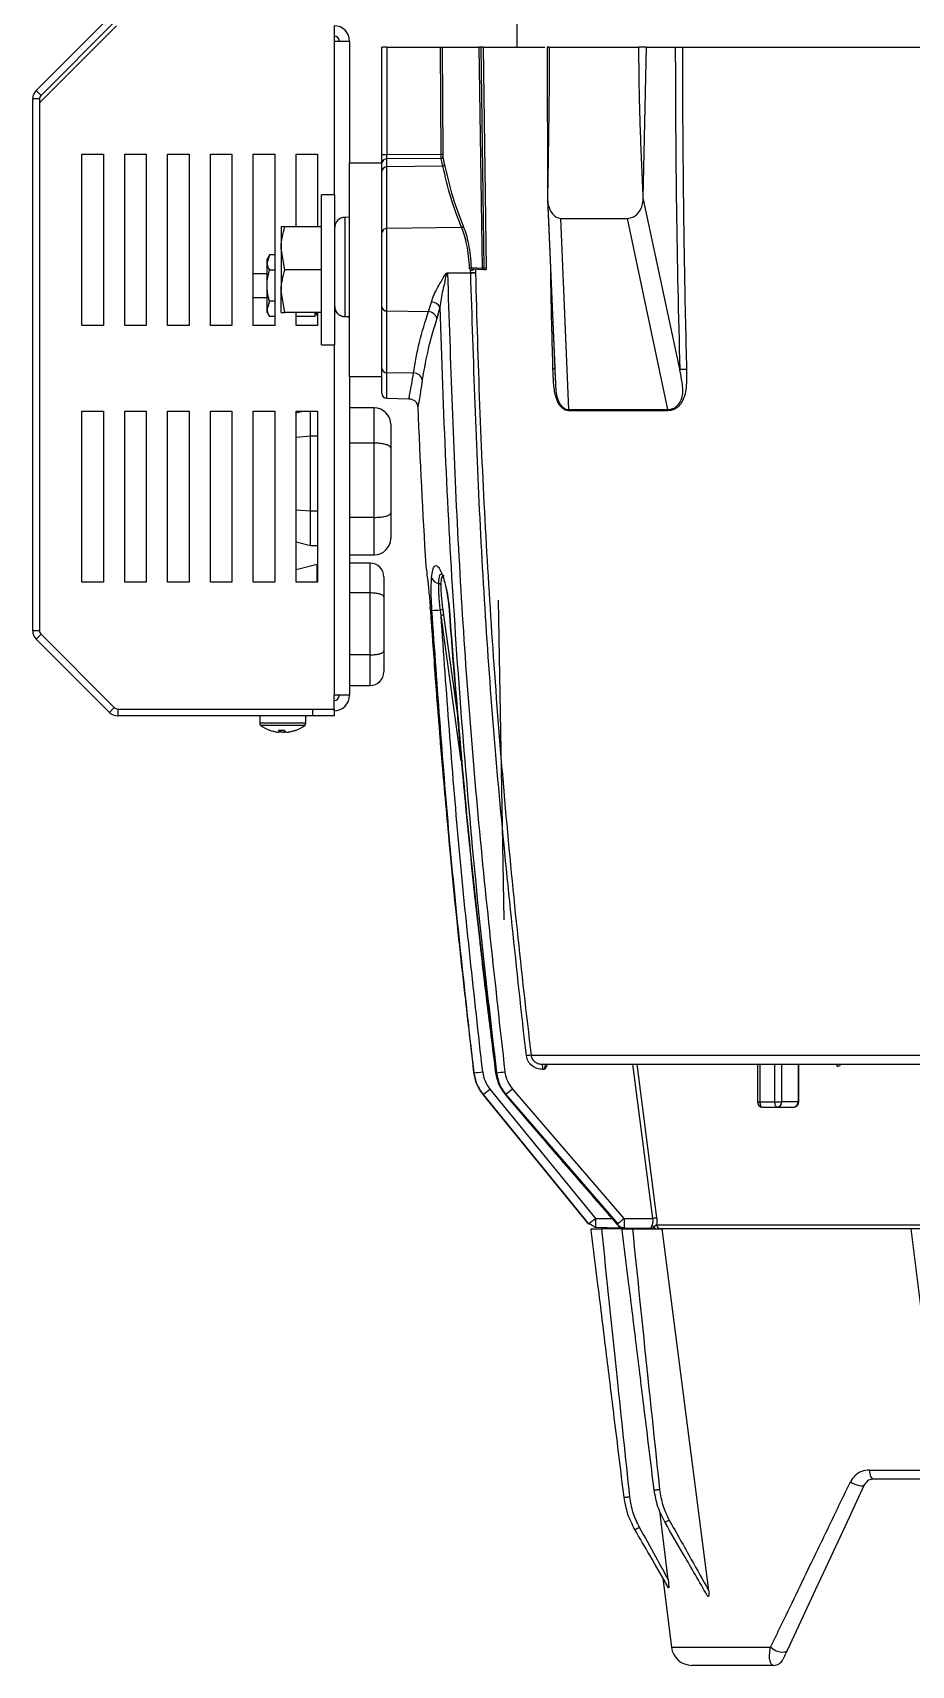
# Model space of a CAD drawing. Extents: x 17.3 to 113.1, y 4.8 to 84.5.
# Drawn here: x 48.22 to 53.35, y 4.76 to 14.3 of the extents above; entities that cross this region are included whole.
import ezdxf

# ---------------------------------------------------------------- set-up
doc = ezdxf.new("R2010")
doc.units = 0
doc.header["$MEASUREMENT"] = 0
doc.layers.add('OBJECT', color=7, linetype='CONTINUOUS')

msp = doc.modelspace()

# ---------------------------------------------------------------- linework, layer by layer
at = {"layer": 'OBJECT'}
for p, q in [((51.053, 14.2135), (51.053, 14.4198)), ((48.2454, 13.9606), (48.6728, 14.388)), ((48.714, 14.3385), (48.2649, 13.8894)), ((48.7011, 14.3597), (48.2737, 13.9323)), ((49.9849, 14.3385), (49.9849, 14.2485)), ((49.9849, 14.2485), (50.0749, 14.2485)), ((49.9849, 14.2485), (49.9849, 13.351)), ((50.0749, 14.2485), (50.0749, 13.5385)), ((50.2629, 13.5877), (50.2629, 14.2135)), ((50.2921, 14.2135), (50.2629, 14.2135)), ((50.2921, 14.2135), (50.2921, 13.5877)), ((50.2921, 14.2135), (50.6049, 14.2135)), ((50.6088, 13.5892), (50.6049, 14.2135)), ((50.6146, 14.2135), (50.6184, 13.5894)), ((50.6146, 14.2135), (50.8319, 14.2135)), ((50.8498, 12.9238), (50.8319, 14.2135)), ((50.8408, 14.2135), (50.8588, 12.924)), ((50.8546, 14.2135), (50.8408, 14.2135)), ((50.8546, 14.2135), (50.8726, 12.9235)), ((50.8546, 14.2135), (51.2152, 14.2135)), ((51.2274, 14.2135), (51.23, 13.3335)), ((51.2403, 14.2135), (51.7635, 14.2135)), ((51.7886, 13.3335), (51.808, 14.2135)), ((51.808, 14.2135), (51.9757, 14.2135)), ((52.0173, 14.2135), (53.7576, 14.2135)), ((48.2737, 13.9323), (48.2454, 13.9606)), ((48.2249, 10.8059), (48.2249, 13.9111)), ((48.2649, 13.9111), (48.2249, 13.9111)), ((48.2649, 13.9111), (48.2649, 10.8059)), ((48.5124, 13.5885), (48.6374, 13.5885)), ((48.5124, 12.5885), (48.5124, 13.5885)), ((48.6374, 13.5885), (48.6374, 12.5885)), ((48.7624, 13.5885), (48.8874, 13.5885)), ((48.7624, 12.5885), (48.7624, 13.5885)), ((48.8874, 13.5885), (48.8874, 12.5885)), ((49.0124, 13.5885), (49.1374, 13.5885)), ((49.0124, 12.5885), (49.0124, 13.5885)), ((49.1374, 13.5885), (49.1374, 12.5885)), ((49.2624, 13.5885), (49.3874, 13.5885)), ((49.2624, 12.5885), (49.2624, 13.5885)), ((49.3874, 13.5885), (49.3874, 12.5885)), ((49.5124, 13.5885), (49.6374, 13.5885)), ((49.5124, 12.5885), (49.5124, 13.5885)), ((49.6374, 13.5885), (49.6374, 12.5885)), ((49.7624, 13.1635), (49.7624, 13.5885)), ((49.7624, 13.5885), (49.8874, 13.5885)), ((49.8874, 13.5885), (49.8874, 13.1635)), ((50.2629, 13.5877), (50.2921, 13.5877)), ((50.2921, 13.5877), (50.6088, 13.5892)), ((50.61, 13.5635), (50.2924, 13.5618)), ((50.2924, 13.5139), (50.2924, 13.5618)), ((50.6194, 13.5185), (50.61, 13.5635)), ((50.6198, 13.5722), (50.6291, 13.5266)), ((50.0749, 12.2885), (50.0749, 13.5385)), ((50.0749, 13.5385), (50.2629, 13.5385)), ((50.2629, 12.2885), (50.2629, 13.5385)), ((50.6194, 13.5185), (50.2924, 13.5139)), ((50.2924, 13.1539), (50.2924, 13.5139)), ((49.9879, 13.351), (49.9099, 13.351)), ((49.9099, 12.476), (49.9099, 13.351)), ((49.9879, 12.476), (49.9879, 13.351)), ((51.23, 13.3335), (51.2724, 12.3323)), ((51.2305, 13.3253), (51.2724, 12.3383)), ((52.0017, 12.3323), (51.7886, 13.3335)), ((49.6749, 13.1635), (49.6749, 13.0385)), ((49.9099, 13.1635), (49.6972, 13.1635)), ((50.0749, 13.2205), (50.0463, 13.2198)), ((50.0463, 13.2198), (50.0463, 12.6403)), ((50.7287, 13.16), (50.2924, 13.1539)), ((51.3082, 13.2135), (51.6971, 13.2135)), ((51.3535, 12.097), (51.3082, 13.2135)), ((51.9327, 12.097), (51.6971, 13.2135)), ((50.2924, 12.6731), (50.2924, 13.1539)), ((49.607, 13.0007), (49.593, 12.9765)), ((49.607, 13.0007), (49.593, 12.9556)), ((49.593, 12.9556), (49.593, 12.9765)), ((49.6374, 13.0007), (49.607, 13.0007)), ((49.6972, 12.9135), (49.6749, 13.0385)), ((49.6749, 13.0385), (49.6749, 12.7885)), ((49.593, 12.8895), (49.5124, 12.8895)), ((49.593, 12.8205), (49.593, 12.9556)), ((49.6374, 12.9106), (49.607, 12.9106)), ((49.9099, 12.9135), (49.6972, 12.9135)), ((50.6462, 12.8964), (50.7816, 12.8963)), ((50.7816, 12.8942), (50.6462, 12.8942)), ((50.7816, 12.8963), (50.7813, 12.912)), ((50.7816, 12.8963), (50.7816, 12.8942)), ((50.7841, 12.926), (50.8498, 12.9238)), ((50.8588, 12.914), (50.7956, 12.9162)), ((50.8091, 12.9157), (50.8095, 12.8954)), ((50.8095, 12.8954), (50.8095, 12.8945)), ((50.8726, 12.9235), (50.8588, 12.924)), ((50.8688, 12.9137), (50.8588, 12.914)), ((49.593, 12.6854), (49.593, 12.8205)), ((49.6972, 12.6635), (49.6749, 12.7885)), ((49.6749, 12.6635), (49.6749, 12.7885)), ((49.5124, 12.7515), (49.593, 12.7515)), ((49.607, 12.7305), (49.593, 12.6854)), ((49.593, 12.6645), (49.593, 12.6854)), ((49.6374, 12.7305), (49.607, 12.7305)), ((50.5352, 12.6697), (50.5526, 12.7252)), ((50.6019, 12.6943), (50.5848, 12.6294)), ((48.6374, 12.5885), (48.5124, 12.5885)), ((48.8874, 12.5885), (48.7624, 12.5885)), ((49.1374, 12.5885), (49.0124, 12.5885)), ((49.3874, 12.5885), (49.2624, 12.5885)), ((49.6374, 12.5885), (49.5124, 12.5885)), ((49.593, 12.6645), (49.607, 12.6404)), ((49.6374, 12.6404), (49.607, 12.6404)), ((49.9099, 12.6635), (49.6972, 12.6635)), ((49.7624, 12.5885), (49.7624, 12.6635)), ((49.8743, 12.6404), (49.7624, 12.6404)), ((49.8874, 12.5885), (49.7624, 12.5885)), ((49.8743, 12.6404), (49.8743, 12.6635)), ((49.8749, 12.6635), (49.8874, 12.6418)), ((49.8805, 12.6635), (49.8882, 12.6404)), ((49.8874, 12.6635), (49.8874, 12.5885)), ((50.0749, 12.6384), (50.0463, 12.6392)), ((50.2924, 12.6731), (50.5352, 12.6697)), ((50.2924, 12.3131), (50.2924, 12.6731)), ((49.9099, 12.476), (49.9879, 12.476)), ((49.9849, 12.476), (49.9849, 10.4285)), ((50.2924, 12.3131), (50.4477, 12.3109)), ((50.2924, 12.163), (50.2924, 12.3131)), ((51.2724, 12.3322), (51.2722, 12.3446)), ((51.2724, 12.3323), (51.2724, 12.3322)), ((51.273, 12.3246), (51.2761, 12.2517)), ((50.0749, 12.2885), (50.0749, 10.4285)), ((50.2629, 12.2885), (50.0749, 12.2885)), ((50.0749, 12.2306), (50.0751, 12.2306)), ((50.0751, 12.2885), (50.0751, 12.2306)), ((50.2924, 12.163), (50.421, 12.1608)), ((48.5124, 12.0885), (48.6374, 12.0885)), ((48.5124, 11.0885), (48.5124, 12.0885)), ((48.6374, 12.0885), (48.6374, 11.0885)), ((48.7624, 12.0885), (48.8874, 12.0885)), ((48.7624, 11.0885), (48.7624, 12.0885)), ((48.8874, 12.0885), (48.8874, 11.0885)), ((49.0124, 12.0885), (49.1374, 12.0885)), ((49.0124, 11.0885), (49.0124, 12.0885)), ((49.1374, 12.0885), (49.1374, 11.0885)), ((49.2624, 12.0885), (49.3874, 12.0885)), ((49.2624, 11.0885), (49.2624, 12.0885)), ((49.3874, 12.0885), (49.3874, 11.0885)), ((49.5124, 12.0885), (49.6374, 12.0885)), ((49.5124, 11.0885), (49.5124, 12.0885)), ((49.6374, 12.0885), (49.6374, 11.0885)), ((49.8107, 12.0885), (49.7624, 12.0756)), ((49.7624, 12.0885), (49.8874, 12.0885)), ((49.7624, 11.0885), (49.7624, 12.0885)), ((49.8469, 11.9438), (49.8469, 12.0885)), ((49.8874, 12.0885), (49.8874, 11.0885)), ((50.2189, 12.107), (50.0749, 12.107)), ((50.2189, 11.901), (50.2189, 12.107)), ((51.3535, 12.097), (51.354, 12.09)), ((49.7624, 11.9353), (49.8469, 11.9438)), ((49.8469, 11.5055), (49.8469, 11.9438)), ((49.8469, 11.9438), (49.8874, 11.9438)), ((50.3149, 12.011), (50.3149, 11.8716)), ((50.2189, 11.901), (50.0749, 11.901)), ((50.2189, 11.4675), (50.2189, 11.901)), ((50.3149, 11.8716), (50.3149, 11.4937)), ((49.7624, 11.511), (49.8469, 11.5055)), ((49.8469, 11.303), (49.8469, 11.5055)), ((49.8469, 11.5055), (49.8874, 11.5055)), ((50.2189, 11.4675), (50.0749, 11.4675)), ((50.2189, 11.249), (50.2189, 11.4675)), ((50.3149, 11.4937), (50.3149, 11.345)), ((49.7624, 11.3256), (49.8469, 11.303)), ((49.8469, 11.303), (49.8874, 11.303)), ((49.8849, 11.1933), (49.7624, 11.1605)), ((49.8874, 11.1933), (49.8849, 11.1933)), ((49.8849, 11.0885), (49.8849, 11.1933)), ((50.0749, 11.249), (50.2189, 11.249)), ((50.1949, 11.2006), (50.0749, 11.2006)), ((50.1949, 11.0263), (50.1949, 11.2006)), ((48.6374, 11.0885), (48.5124, 11.0885)), ((48.8874, 11.0885), (48.7624, 11.0885)), ((49.1374, 11.0885), (49.0124, 11.0885)), ((49.3874, 11.0885), (49.2624, 11.0885)), ((49.6374, 11.0885), (49.5124, 11.0885)), ((49.8874, 11.0885), (49.7624, 11.0885)), ((50.2749, 11.1206), (50.2749, 11.0024)), ((50.1949, 11.0263), (50.0749, 11.0263)), ((50.1949, 10.665), (50.1949, 11.0263)), ((50.2749, 11.0024), (50.2749, 10.6875)), ((50.9766, 9.1167), (50.944, 10.9838)), ((50.5465, 10.9248), (50.5452, 10.9435)), ((50.6085, 10.8951), (50.6046, 10.9271)), ((50.7268, 10.0455), (50.6085, 10.8951)), ((50.6185, 10.9289), (50.623, 10.8969)), ((50.623, 10.8969), (50.7122, 10.2566)), ((50.6552, 10.9255), (50.6644, 10.8028)), ((50.657, 10.926), (50.6662, 10.8032)), ((48.2649, 10.8059), (48.2249, 10.8059)), ((48.2737, 10.7847), (48.2454, 10.7565)), ((48.2737, 10.7847), (48.7011, 10.3573)), ((48.6728, 10.329), (48.2454, 10.7565)), ((50.2749, 10.6875), (50.2749, 10.5656)), ((50.1949, 10.665), (50.0749, 10.665)), ((50.1949, 10.4856), (50.1949, 10.665)), ((49.9849, 10.3385), (49.9849, 10.4285)), ((50.0749, 10.4285), (49.9849, 10.4285)), ((50.0749, 10.4856), (50.1949, 10.4856)), ((48.7011, 10.3573), (48.6728, 10.329)), ((48.7223, 10.3485), (48.7223, 10.3085)), ((48.7223, 10.3485), (49.8599, 10.3485)), ((49.8599, 10.3085), (48.7223, 10.3085)), ((49.5499, 10.3085), (49.5499, 10.2651)), ((49.8199, 10.2651), (49.8199, 10.3085)), ((49.8599, 10.3085), (49.8599, 10.3485)), ((49.8599, 10.3485), (49.9849, 10.3485)), ((49.9849, 10.3085), (49.8599, 10.3085)), ((49.9849, 10.3485), (49.9849, 10.3085)), ((49.8199, 10.2651), (49.5499, 10.2651)), ((49.8136, 10.2529), (49.5562, 10.2529)), ((49.6592, 10.2131), (49.6593, 10.2136)), ((49.6661, 10.2255), (49.6648, 10.2131)), ((49.6685, 10.2131), (49.6696, 10.2254)), ((49.6849, 10.2137), (49.6887, 10.2131)), ((49.6887, 10.2145), (49.6887, 10.2131)), ((49.705, 10.2134), (49.705, 10.2131)), ((49.7106, 10.2131), (49.7105, 10.2136)), ((51.1339, 8.3266), (53.7635, 8.3266)), ((50.7997, 8.2242), (50.7998, 8.2243)), ((50.8005, 8.2243), (50.7998, 8.2243)), ((50.9321, 8.2243), (50.929, 8.2243)), ((51.2109, 8.244), (51.2017, 8.244)), ((51.8448, 7.3735), (51.728, 8.2735)), ((51.7504, 8.2735), (51.8667, 7.3762)), ((52.4548, 8.2735), (52.4548, 8.0535)), ((52.4694, 8.2735), (52.4694, 8.0535)), ((52.5569, 8.0535), (52.5569, 8.2735)), ((52.5974, 8.0535), (52.5974, 8.2735)), ((52.6924, 8.2735), (52.6924, 8.0535)), ((52.6964, 8.0535), (52.6964, 8.2735)), ((50.8942, 8.1287), (51.5094, 7.3737)), ((51.0254, 8.1288), (50.9874, 8.0965)), ((51.0254, 8.1288), (51.6763, 7.3736)), ((51.4697, 7.3415), (50.854, 8.0965)), ((50.854, 8.0965), (50.8546, 8.0965)), ((50.8546, 8.0965), (51.4698, 7.3415)), ((50.9849, 8.0965), (51.6366, 7.3415)), ((50.9874, 8.0965), (50.9849, 8.0965)), ((50.9874, 8.0965), (51.6395, 7.3413)), ((52.4548, 8.0535), (52.4694, 8.0535)), ((52.4694, 8.0535), (52.5569, 8.0535)), ((52.4848, 8.0235), (52.5714, 8.0235)), ((52.5569, 8.0535), (52.5974, 8.0535)), ((52.5714, 8.0235), (52.6664, 8.0235)), ((52.6924, 8.0535), (52.5974, 8.0535)), ((52.6924, 8.0535), (52.6964, 8.0535)), ((51.5094, 7.3737), (51.6057, 7.3736)), ((51.6763, 7.3736), (51.8448, 7.3735)), ((51.5092, 7.3217), (51.6492, 7.3193)), ((51.5092, 7.3217), (51.5092, 7.3217)), ((51.5096, 7.3217), (51.5096, 7.3227)), ((51.6618, 7.3135), (51.5446, 7.3135)), ((51.6484, 7.3193), (51.6569, 7.3175)), ((51.6776, 7.3135), (51.6713, 7.3135)), ((51.673, 7.3189), (51.8291, 7.3161)), ((51.7186, 7.3135), (51.6955, 7.3135)), ((51.7255, 7.3135), (51.8967, 7.3135)), ((51.8669, 7.3355), (51.8515, 7.3245)), ((51.8669, 7.3355), (56.0589, 7.3355)), ((51.8967, 7.3135), (52.1704, 5.2015)), ((53.3533, 7.3135), (51.8967, 7.3135)), ((53.4319, 6.6735), (53.3533, 7.3135)), ((53.1097, 5.9042), (54.8161, 5.9042)), ((54.7923, 5.8515), (53.1335, 5.8515)), ((51.934, 5.2645), (51.8851, 5.6667)), ((51.9034, 5.2732), (51.9531, 4.8689)), ((51.9531, 4.8689), (52.5318, 4.8689)), ((52.5497, 4.7635), (52.0722, 4.7635))]:
    msp.add_line(p, q, dxfattribs=at)
at = {"layer": 'OBJECT', "flags": 128}
for points in [[(50.0463, 12.6403), (50.0663, 12.6397), (50.0749, 12.6395)], [(50.5454, 10.9426), (50.5453, 10.9427), (50.5452, 10.9435)], [(50.5465, 10.9248), (50.5466, 10.9246), (50.5467, 10.9246)], [(50.657, 10.926), (50.6554, 10.9257), (50.6552, 10.9254)], [(50.6662, 10.8032), (50.6645, 10.8029), (50.6645, 10.8028)], [(49.6811, 10.2131), (49.6751, 10.2138), (49.6701, 10.2146)], [(49.6887, 10.2131), (49.6947, 10.2138), (49.6997, 10.2146)], [(49.7106, 10.2131), (49.7149, 10.2138), (49.7186, 10.2146)], [(50.929, 8.2243), (50.9269, 8.2238), (50.9268, 8.2237)], [(52.9138, 8.2735), (52.9149, 8.2733), (52.9161, 8.2725), (52.9171, 8.2714), (52.918, 8.2698), (52.9188, 8.2678), (52.9195, 8.2655), (52.9199, 8.263), (52.9202, 8.2604)], [(50.8543, 8.0968), (50.8542, 8.0967), (50.854, 8.0965)], [(50.9849, 8.0965), (50.9838, 8.0956), (50.9839, 8.0957)], [(52.4694, 8.0535), (52.4697, 8.0477), (52.4705, 8.042), (52.472, 8.0369), (52.4739, 8.0323), (52.4762, 8.0286), (52.4789, 8.0258), (52.4818, 8.0241), (52.4848, 8.0235)], [(52.5714, 8.0235), (52.5686, 8.0241), (52.5659, 8.0258), (52.5633, 8.0286), (52.5611, 8.0323), (52.5593, 8.0369), (52.558, 8.042), (52.5572, 8.0477), (52.5569, 8.0535)], [(51.4699, 7.3416), (51.4698, 7.3415), (51.4697, 7.3415)], [(51.6366, 7.3415), (51.6349, 7.34), (51.6349, 7.34)], [(51.666, 7.3066), (51.6655, 7.3105), (51.6651, 7.3135)], [(53.0791, 5.8169), (52.9787, 5.6015), (52.8831, 5.3967), (52.7928, 5.2029), (52.7079, 5.0208), (52.6286, 4.8509)], [(52.9977, 5.8349), (53.01, 5.828), (53.0231, 5.8218), (53.0363, 5.8169), (53.0488, 5.8134), (53.06, 5.8117), (53.0691, 5.8117), (53.0756, 5.8134), (53.0791, 5.8169)], [(53.1335, 5.8515), (53.1292, 5.8525), (53.125, 5.8554), (53.1211, 5.8602), (53.1176, 5.8666), (53.1146, 5.8745), (53.1123, 5.8836), (53.1106, 5.8936), (53.1097, 5.9042)], [(52.6286, 4.8509), (52.6231, 4.8443), (52.6139, 4.8402), (52.6017, 4.8388), (52.5875, 4.8402), (52.5722, 4.8443), (52.5571, 4.8508), (52.5433, 4.8592), (52.5318, 4.8689)]]:
    msp.add_lwpolyline(points, dxfattribs=at)
at = {"layer": 'OBJECT'}
for centre, radius, start, end in [((49.9849, 14.2485), 0.09, 0, 90), ((49.9849, 14.2485), 0.03, 0, 90), ((48.2949, 13.9111), 0.07, 135, 180), ((48.2949, 13.9111), 0.03, 135, 180), ((50.2909, 13.5337), 0.0281, 87.02359, 175.60618), ((50.4966, 22.7725), 9.184, 270.69999, 270.76034), ((50.6098, 13.5735), 0.01, 271.13237, 352.45706), ((50.2901, 13.4866), 0.0274, 85.20897, 173.08809), ((50.6192, 13.5286), 0.0101, 270.98262, 348.80727), ((50.0479, 13.1598), 0.06, 91.5, 180), ((50.7274, 13.1711), 0.0112, 277.03412, 345.07614), ((50.2901, 13.1266), 0.0274, 85.20894, 173.08817), ((48.9658, 12.8953), 1.6804, 359.96291, 0.03709), ((50.7716, 13.0404), 0.115, 271.60728, 276.25141), ((50.7878, 12.6516), 0.2448, 84.90983, 91.43419), ((50.8078, 11.9244), 0.9701, 89.89874, 91.54385), ((50.9305, 12.919), 0.0719, 176.01497, 183.98503), ((50.2901, 12.7004), 0.0274, 186.91183, 274.79106), ((50.5488, 12.6642), 0.0611, 29.55644, 86.40771), ((50.0625, 12.6397), 0.0162, 178.09166, 181.90834), ((50.5296, 12.6122), 0.0578, 17.2703, 84.46749), ((50.2901, 12.3404), 0.0274, 186.91191, 274.79103), ((50.4478, 12.2584), 0.0525, 13.80809, 90.06544), ((50.2929, 12.193), 0.03, 180, 269), ((101.0889, 14.2135), 50.66, 182.37923, 183.42528), ((50.2189, 12.011), 0.096, 0, 90), ((50.2189, 11.345), 0.096, 270, 0), ((50.1949, 11.1206), 0.08, 0, 90), ((50.6001, 11.1306), 0.0486, 196.76446, 264.04477), ((50.594, 11.0686), 0.0137, 21.51783, 85.64417), ((50.5343, 11.873), 0.9485, 271.26581, 274.24785), ((50.6593, 10.5549), 0.3762, 96.2276, 98.36804), ((50.6558, 10.5772), 0.3214, 95.86198, 98.46292), ((48.2949, 10.8059), 0.07, 180, 225), ((48.2949, 10.8059), 0.03, 180, 225), ((50.1949, 10.5656), 0.08, 270, 0), ((49.9849, 10.4285), 0.03, 270, 0), ((49.9849, 10.4285), 0.09, 270, 0), ((48.7223, 10.3785), 0.07, 225, 270), ((48.7223, 10.3785), 0.03, 225, 270), ((49.5649, 10.2651), 0.015, 180, 234.3318), ((49.6849, 10.4323), 0.2208, 234.3318, 249.58293), ((49.6829, 10.4305), 0.2182, 249.71991, 265.23368), ((49.6085, 10.227), 0.00169, 222.31316, 277.53413), ((49.6849, 10.4323), 0.2208, 249.58293, 262.00778), ((49.6738, 10.3536), 0.1413, 254.91179, 264.05978), ((49.6771, 10.4923), 0.267, 266.3425, 273.6575), ((49.6851, 10.2278), 0.0252, 184.54497, 215.93085), ((49.6455, 10.2343), 0.0313, 317.21993, 344.25108), ((49.6688, 10.3004), 0.0882, 277.98276, 289.31623), ((49.6928, 10.4926), 0.2674, 268.31775, 270.33783), ((49.7243, 10.2343), 0.0313, 195.75129, 222.7777), ((49.6829, 10.4332), 0.2209, 274.77743, 290.16311), ((49.6869, 10.4305), 0.2182, 274.76632, 290.28009), ((49.6849, 10.4323), 0.2208, 277.99222, 290.41707), ((49.7611, 10.2296), 0.00431, 241.66718, 281.58476), ((49.6849, 10.4323), 0.2208, 290.41707, 305.6682), ((49.8049, 10.2651), 0.015, 305.6682, 0), ((51.2453, 7.1983), 1.1338, 95.63879, 97.0377), ((50.7183, 9.2648), 1.0437, 274.52247, 277.33458), ((50.7485, 10.0876), 1.8723, 275.62665, 277.12904), ((50.7799, 8.2513), 0.4219, 359.00574, 3.02315), ((47.0848, 12.7925), 6.0219, 308.75676, 309.24243), ((52.4848, 8.0535), 0.03, 180, 270), ((52.5693, 8.0516), 0.0282, 274.40147, 3.81167), ((52.6664, 8.0535), 0.03, 270, 0), ((52.6643, 8.0516), 0.0282, 274.40147, 3.81167), ((47.4874, 12.2856), 6.3484, 308.85122, 309.31111), ((51.9579, 6.517), 0.864, 96.05599, 97.51917), ((51.665, 7.3385), 0.025, 230.91444, 270), ((51.6809, 7.3329), 0.0194, 217.95357, 268.36611), ((51.6956, 7.338), 0.0245, 231.89395, 269.9508), ((51.7627, 7.3285), 0.015, 270.00162, 310.59421), ((51.7629, 7.3283), 0.0148, 270.03287, 310.84349), ((51.7627, 7.3285), 0.015, 271.62679, 310.60092), ((51.8279, 7.3355), 0.0219, 240.58148, 269.88339), ((51.8336, 7.3385), 0.025, 251.72932, 269.99631), ((51.8328, 7.2969), 0.0333, 55.90027, 79.20116), ((51.8663, 7.3288), 0.0154, 196.28745, 262.8344), ((51.8903, 7.337), 0.0235, 183.7598, 267.37448), ((52.0722, 4.8835), 0.12, 187, 270), ((52.5497, 4.8235), 0.06, 270, 335)]:
    msp.add_arc(centre, radius, start, end, dxfattribs=at)
for points, knots in [([(50.6049, 14.2135), (50.606, 14.2135), (50.6077, 14.2135), (50.6097, 14.2135), (50.6111, 14.2135), (50.6123, 14.2135), (50.6132, 14.2135), (50.6141, 14.2135), (50.6144, 14.2135), (50.6146, 14.2135)], [0, 0, 0, 0, 0.235207, 0.351552, 0.467887, 0.584228, 0.700573, 0.816902, 1, 1, 1, 1]), ([(50.8408, 14.2135), (50.8403, 14.2135), (50.8392, 14.2135), (50.8376, 14.2135), (50.8361, 14.2135), (50.8347, 14.2135), (50.8335, 14.2135), (50.8326, 14.2135), (50.8321, 14.2135), (50.8319, 14.2135)], [0, 0, 0, 0, 0.143851, 0.287677, 0.431526, 0.575369, 0.719208, 0.857742, 1, 1, 1, 1]), ([(51.2403, 14.2135), (51.2366, 14.2135), (51.2292, 14.2135), (51.2265, 14.2135), (51.2272, 14.2135), (51.2274, 14.2135)], [0, 0, 0, 0, 0.425026, 0.850044, 1, 1, 1, 1]), ([(51.2403, 14.2135), (51.2402, 14.1586), (51.2399, 14.0437), (51.2381, 13.8691), (51.2357, 13.6911), (51.2328, 13.5126), (51.2309, 13.3939), (51.23, 13.3335)], [0, 0, 0, 0, 0.187145, 0.391348, 0.595125, 0.793954, 1, 1, 1, 1]), ([(51.7886, 13.3335), (51.7858, 13.3939), (51.7803, 13.5126), (51.7734, 13.6911), (51.7679, 13.8691), (51.7642, 14.0437), (51.7637, 14.1586), (51.7635, 14.2135)], [0, 0, 0, 0, 0.206023, 0.404822, 0.608638, 0.812834, 1, 1, 1, 1]), ([(51.808, 14.2135), (51.8012, 14.2135), (51.7877, 14.2135), (51.7726, 14.2135), (51.7654, 14.2135), (51.7635, 14.2135)], [0, 0, 0, 0, 0.425021, 0.850046, 1, 1, 1, 1]), ([(51.9757, 14.2135), (51.9768, 13.8999), (51.979, 13.2727), (51.9941, 12.6458), (52.0017, 12.3323)], [0, 0, 0, 0, 0.499998, 1, 1, 1, 1]), ([(51.9757, 14.2135), (51.9795, 14.2135), (51.9901, 14.2135), (52.0048, 14.2135), (52.0139, 14.2135), (52.0173, 14.2135)], [0, 0, 0, 0, 0.263886, 0.723096, 1, 1, 1, 1]), ([(52.0173, 14.2135), (52.0175, 14.109), (52.0177, 13.9), (52.0198, 13.5865), (52.0233, 13.2603), (52.0282, 12.934), (52.0343, 12.6206), (52.0391, 12.4246), (52.0414, 12.333)], [0, 0, 0, 0, 0.166677, 0.333344, 0.500001, 0.687097, 0.853763, 1, 1, 1, 1]), ([(50.2629, 13.5359), (50.2629, 13.5388), (50.2629, 13.5448), (50.2629, 13.5575), (50.2629, 13.5721), (50.2629, 13.5825), (50.2629, 13.5877)], [0, 0, 0, 0, 0.250003, 0.499813, 0.750165, 1, 1, 1, 1]), ([(50.2924, 13.5618), (50.2923, 13.5633), (50.2922, 13.5662), (50.2921, 13.5726), (50.2921, 13.5799), (50.2921, 13.5851), (50.2921, 13.5877)], [0, 0, 0, 0, 0.2494547, 0.4998675, 0.749774, 1, 1, 1, 1]), ([(50.61, 13.5635), (50.6099, 13.5649), (50.6096, 13.5679), (50.6092, 13.5742), (50.6089, 13.5815), (50.6088, 13.5866), (50.6088, 13.5892)], [0, 0, 0, 0, 0.24939, 0.499166, 0.749323, 1, 1, 1, 1]), ([(50.6184, 13.5894), (50.6185, 13.5876), (50.6186, 13.5842), (50.6189, 13.5794), (50.6193, 13.5751), (50.6196, 13.5732), (50.6198, 13.5722)], [0, 0, 0, 0, 0.248921, 0.499835, 0.751191, 1, 1, 1, 1]), ([(50.7287, 13.16), (50.7059, 13.219), (50.6601, 13.3374), (50.633, 13.458), (50.6194, 13.5185)], [0, 0, 0, 0, 0.498477, 1, 1, 1, 1]), ([(50.6291, 13.5266), (50.6434, 13.4632), (50.6706, 13.3426), (50.7164, 13.2243), (50.7382, 13.1682)], [0, 0, 0, 0, 0.5257202, 1, 1, 1, 1]), ([(51.23, 13.3335), (51.2301, 13.3297), (51.2304, 13.3198), (51.2332, 13.2979), (51.2413, 13.2681), (51.2584, 13.2389), (51.2815, 13.2182), (51.2991, 13.2151), (51.3082, 13.2135)], [0, 0, 0, 0, 0.0612938, 0.1579775, 0.3530257, 0.5689643, 0.7756011, 1, 1, 1, 1]), ([(51.6971, 13.2135), (51.7075, 13.215), (51.7283, 13.218), (51.7566, 13.2392), (51.7774, 13.2704), (51.7875, 13.3041), (51.7883, 13.3253), (51.7886, 13.3335)], [0, 0, 0, 0, 0.217937, 0.435233, 0.661573, 0.868603, 1, 1, 1, 1]), ([(49.6749, 13.0385), (49.6749, 13.0415), (49.6752, 13.0837), (49.6866, 13.1251), (49.6972, 13.1635)], [0, 0, 0, 0, 0.070213, 1, 1, 1, 1]), ([(49.6972, 13.1635), (49.6881, 13.1635), (49.6762, 13.1635), (49.6751, 13.1635), (49.6749, 13.1635)], [0, 0, 0, 0, 0.7681508, 1, 1, 1, 1]), ([(50.7748, 12.9254), (50.7734, 12.9478), (50.7704, 12.994), (50.7598, 13.0584), (50.7457, 13.1162), (50.7344, 13.1454), (50.7287, 13.16)], [0, 0, 0, 0, 0.242737, 0.499356, 0.749988, 1, 1, 1, 1]), ([(50.7382, 13.1682), (50.7438, 13.1532), (50.755, 13.123), (50.769, 13.0639), (50.7797, 12.9976), (50.7827, 12.9499), (50.7841, 12.926)], [0, 0, 0, 0, 0.249476, 0.499686, 0.749415, 1, 1, 1, 1]), ([(50.2629, 12.6971), (50.2629, 12.7106), (50.2629, 12.7379), (50.2629, 12.7916), (50.2629, 12.8511), (50.2629, 12.9135), (50.2629, 12.976), (50.2629, 13.0355), (50.2629, 13.0892), (50.2629, 13.1165), (50.2629, 13.1299)], [0, 0, 0, 0, 0.123305, 0.25, 0.376695, 0.5, 0.623305, 0.75, 0.876695, 1, 1, 1, 1]), ([(49.593, 12.9556), (49.593, 12.9546), (49.5932, 12.9393), (49.6003, 12.9244), (49.607, 12.9106)], [0, 0, 0, 0, 0.070185, 1, 1, 1, 1]), ([(49.593, 12.8205), (49.5932, 12.8287), (49.594, 12.8592), (49.6015, 12.8889), (49.607, 12.9106)], [0, 0, 0, 0, 0.268634, 1, 1, 1, 1]), ([(49.6749, 12.7885), (49.6749, 12.7915), (49.6752, 12.8337), (49.6866, 12.8751), (49.6972, 12.9135)], [0, 0, 0, 0, 0.070214, 1, 1, 1, 1]), ([(50.5526, 12.7252), (50.557, 12.7391), (50.566, 12.7669), (50.5884, 12.8113), (50.6141, 12.8528), (50.6295, 12.8842), (50.6428, 12.8954), (50.6448, 12.8963), (50.6458, 12.8964), (50.6462, 12.8964)], [0, 0, 0, 0, 0.249937, 0.500626, 0.749427, 0.968478, 0.986306, 0.993527, 1, 1, 1, 1]), ([(50.6462, 12.8942), (50.6462, 12.8942), (50.646, 12.8942), (50.6457, 12.8941), (50.6451, 12.8938), (50.6349, 12.8797), (50.6321, 12.8431), (50.613, 12.7776), (50.6063, 12.7275), (50.6019, 12.6943)], [0, 0, 0, 0, 0.001142, 0.002301, 0.004791, 0.01068, 0.246792, 0.502027, 1, 1, 1, 1]), ([(50.6462, 12.8942), (50.6632, 12.3747), (50.6973, 11.3353), (50.8088, 9.7794), (50.9235, 8.7461), (50.9809, 8.2298)], [0, 0, 0, 0, 0.333336, 0.666886, 1, 1, 1, 1]), ([(50.7813, 12.912), (50.7796, 12.9139), (50.777, 12.9168), (50.7752, 12.9216), (50.775, 12.9241), (50.7748, 12.9254)], [0, 0, 0, 0, 0.499445, 0.751584, 1, 1, 1, 1]), ([(50.7813, 12.912), (50.7831, 12.9119), (50.7865, 12.9117), (50.7931, 12.9128), (50.7971, 12.9148), (50.7997, 12.9161)], [0, 0, 0, 0, 0.252438, 0.503217, 1, 1, 1, 1]), ([(51.1063, 8.3235), (51.0507, 8.8293), (50.9393, 9.8418), (50.8311, 11.3665), (50.7981, 12.385), (50.7816, 12.8942)], [0, 0, 0, 0, 0.33303, 0.666639, 1, 1, 1, 1]), ([(50.7841, 12.926), (50.7842, 12.9254), (50.7844, 12.9241), (50.7854, 12.9216), (50.7877, 12.9189), (50.7914, 12.9167), (50.7942, 12.9164), (50.7956, 12.9162)], [0, 0, 0, 0, 0.117751, 0.236264, 0.479976, 0.736393, 1, 1, 1, 1]), ([(50.8095, 12.8945), (50.8166, 12.6368), (50.8306, 12.1246), (50.8672, 11.3618), (50.9153, 10.594), (50.9764, 9.8273), (51.0485, 9.0673), (51.1057, 8.5705), (51.1339, 8.3266)], [0, 0, 0, 0, 0.168843, 0.335534, 0.500076, 0.67255, 0.839189, 1, 1, 1, 1]), ([(50.8498, 12.9238), (50.8503, 12.9238), (50.8511, 12.9238), (50.8533, 12.9239), (50.8559, 12.9239), (50.8578, 12.924), (50.8588, 12.924)], [0, 0, 0, 0, 0.249948, 0.499967, 0.749993, 1, 1, 1, 1]), ([(50.8588, 12.914), (50.8587, 12.914), (50.8585, 12.914), (50.858, 12.9141), (50.8569, 12.9142), (50.8549, 12.9149), (50.8526, 12.9166), (50.8509, 12.919), (50.85, 12.9214), (50.8499, 12.9229), (50.8498, 12.9238)], [0, 0, 0, 0, 0.013718, 0.037881, 0.117462, 0.241308, 0.499767, 0.695357, 0.834141, 1, 1, 1, 1]), ([(50.8726, 12.9235), (50.8725, 12.9225), (50.8725, 12.9204), (50.872, 12.9176), (50.8712, 12.9154), (50.87, 12.9139), (50.8692, 12.9138), (50.8688, 12.9137)], [0, 0, 0, 0, 0.1904146, 0.380721, 0.5749326, 0.7832683, 1, 1, 1, 1]), ([(51.2615, 12.333), (51.2595, 12.4107), (51.2552, 12.5756), (51.2509, 12.7632), (51.2489, 12.873), (51.2485, 12.8957)], [0, 0, 0, 0, 0.414648, 0.879416, 1, 1, 1, 1]), ([(49.607, 12.7305), (49.6049, 12.738), (49.5967, 12.7674), (49.5946, 12.7979), (49.593, 12.8205)], [0, 0, 0, 0, 0.257551, 1, 1, 1, 1]), ([(49.593, 12.6854), (49.593, 12.6844), (49.5932, 12.6691), (49.6003, 12.6542), (49.607, 12.6404)], [0, 0, 0, 0, 0.070185, 1, 1, 1, 1]), ([(49.9879, 12.6992), (49.9879, 12.699), (49.9879, 12.6922), (49.9905, 12.6784), (49.9983, 12.6652), (50.0083, 12.6544), (50.0203, 12.6457), (50.0354, 12.6409), (50.0442, 12.6404), (50.0463, 12.6403)], [0, 0, 0, 0, 0.0046997, 0.2309337, 0.4575607, 0.5020059, 0.7161077, 0.9308008, 1, 1, 1, 1]), ([(50.0463, 12.6392), (50.0442, 12.6393), (50.0354, 12.6398), (50.0203, 12.6447), (50.0083, 12.6535), (49.9983, 12.6646), (49.9918, 12.6756), (49.9887, 12.6881), (49.988, 12.6949), (49.9879, 12.6978), (49.9879, 12.699), (49.9879, 12.6992)], [0, 0, 0, 0, 0.069164, 0.283727, 0.497637, 0.542036, 0.76842, 0.905662, 0.960131, 0.995302, 1, 1, 1, 1]), ([(50.6019, 12.6943), (50.6118, 12.3922), (50.6313, 11.7924), (50.682, 10.8911), (50.7486, 9.9913), (50.8307, 9.1005), (50.8987, 8.5124), (50.9321, 8.2243)], [0, 0, 0, 0, 0.2022766, 0.4015017, 0.6039518, 0.8059482, 1, 1, 1, 1]), ([(49.6749, 12.6635), (49.6751, 12.6635), (49.6762, 12.6635), (49.6881, 12.6635), (49.6972, 12.6635)], [0, 0, 0, 0, 0.2318492, 1, 1, 1, 1]), ([(50.4477, 12.3109), (50.4579, 12.3713), (50.4783, 12.4918), (50.5162, 12.6105), (50.5352, 12.6697)], [0, 0, 0, 0, 0.501212, 1, 1, 1, 1]), ([(50.5848, 12.6294), (50.5673, 12.5741), (50.5298, 12.4555), (50.5096, 12.3352), (50.4987, 12.271)], [0, 0, 0, 0, 0.4662685, 1, 1, 1, 1]), ([(50.2629, 12.193), (50.2629, 12.1949), (50.2629, 12.1987), (50.2629, 12.229), (50.2629, 12.2738), (50.2629, 12.3163), (50.2629, 12.3371)], [0, 0, 0, 0, 0.258384, 0.513253, 0.761369, 1, 1, 1, 1]), ([(50.421, 12.1608), (50.4214, 12.1626), (50.4222, 12.1662), (50.428, 12.1963), (50.4367, 12.2429), (50.444, 12.2883), (50.4477, 12.3109)], [0, 0, 0, 0, 0.243884, 0.498629, 0.749525, 1, 1, 1, 1]), ([(51.354, 12.09), (51.3459, 12.0913), (51.3296, 12.094), (51.3075, 12.1126), (51.2893, 12.1402), (51.2727, 12.1873), (51.2644, 12.2539), (51.2624, 12.3066), (51.2615, 12.333)], [0, 0, 0, 0, 0.125023, 0.250261, 0.372599, 0.500558, 0.750171, 1, 1, 1, 1]), ([(51.2724, 12.3322), (51.2724, 12.3324), (51.2722, 12.3328), (51.2651, 12.3329), (51.2615, 12.333)], [0, 0, 0, 0, 0.499997, 1, 1, 1, 1]), ([(51.2724, 12.3322), (51.2731, 12.3156), (51.2745, 12.2824), (51.2768, 12.2329), (51.2811, 12.1864), (51.2905, 12.1536), (51.3005, 12.1335), (51.3091, 12.1212), (51.3193, 12.1106), (51.3306, 12.1026), (51.3424, 12.0977), (51.3501, 12.0972), (51.3535, 12.097)], [0, 0, 0, 0, 0.167655, 0.336418, 0.499288, 0.624455, 0.681335, 0.749952, 0.805262, 0.875044, 0.94588, 1, 1, 1, 1]), ([(51.9327, 12.097), (51.9425, 12.0982), (51.9622, 12.1006), (51.9886, 12.1184), (52.0088, 12.1456), (52.0202, 12.1818), (52.0205, 12.2226), (52.0146, 12.2632), (52.0088, 12.2954), (52.0045, 12.3179), (52.0026, 12.3278), (52.0017, 12.3322)], [0, 0, 0, 0, 0.1230669, 0.2465847, 0.3690533, 0.4915376, 0.6303108, 0.772463, 0.8994107, 0.9556654, 1, 1, 1, 1]), ([(52.0414, 12.333), (52.0417, 12.3144), (52.0423, 12.2789), (52.0398, 12.2261), (52.0319, 12.1791), (52.0156, 12.1401), (51.9927, 12.1124), (51.9645, 12.0939), (51.9436, 12.0913), (51.9331, 12.09)], [0, 0, 0, 0, 0.175155, 0.335953, 0.499736, 0.628068, 0.749936, 0.875048, 1, 1, 1, 1]), ([(52.0017, 12.3322), (52.0088, 12.3324), (52.023, 12.3328), (52.0353, 12.3329), (52.0414, 12.333)], [0, 0, 0, 0, 0.500002, 1, 1, 1, 1]), ([(50.4987, 12.271), (50.4952, 12.2468), (50.488, 12.1984), (50.4795, 12.1489), (50.4737, 12.1164), (50.4729, 12.1125), (50.4726, 12.1104)], [0, 0, 0, 0, 0.250229, 0.500882, 0.749824, 1, 1, 1, 1]), ([(50.421, 12.1608), (50.4274, 12.16), (50.4406, 12.1583), (50.4577, 12.1467), (50.4697, 12.13), (50.4716, 12.1168), (50.4726, 12.1104)], [0, 0, 0, 0, 0.240853, 0.499999, 0.759144, 1, 1, 1, 1]), ([(51.3535, 12.097), (51.441, 12.0971), (51.616, 12.0971), (51.8271, 12.0971), (51.9327, 12.097)], [0, 0, 0, 0, 0.499779, 1, 1, 1, 1]), ([(51.9331, 12.09), (51.8276, 12.0899), (51.6166, 12.0899), (51.4415, 12.0899), (51.354, 12.09)], [0, 0, 0, 0, 0.500003, 1, 1, 1, 1]), ([(51.9327, 12.097), (51.9328, 12.0959), (51.933, 12.0935), (51.9331, 12.0912), (51.9331, 12.09)], [0, 0, 0, 0, 0.500003, 1, 1, 1, 1]), ([(50.3149, 11.8716), (50.3149, 11.8716), (50.3149, 11.8743), (50.3124, 11.8804), (50.3003, 11.8887), (50.2785, 11.8956), (50.2504, 11.9002), (50.2294, 11.9007), (50.2189, 11.901)], [0, 0, 0, 0, 0.003688, 0.16918, 0.383482, 0.590872, 0.795386, 1, 1, 1, 1]), ([(50.2189, 11.4675), (50.2294, 11.4678), (50.2504, 11.4683), (50.2785, 11.4723), (50.3003, 11.4784), (50.3124, 11.4858), (50.3149, 11.4912), (50.3149, 11.4937), (50.3149, 11.4937)], [0, 0, 0, 0, 0.204614, 0.4091276, 0.6165181, 0.8308179, 0.9963109, 1, 1, 1, 1]), ([(50.5194, 11.1867), (50.5196, 11.1843), (50.5197, 11.1818), (50.5204, 11.1793), (50.5204, 11.1792)], [0, 0, 0, 0, 0.94299, 1, 1, 1, 1]), ([(50.5194, 11.1867), (50.5199, 11.1832), (50.5209, 11.1762), (50.5281, 11.1214), (50.5373, 11.0418), (50.5425, 10.9763), (50.5452, 10.9435)], [0, 0, 0, 0, 0.24993, 0.499886, 0.749919, 1, 1, 1, 1]), ([(50.5536, 11.1166), (50.5554, 11.1322), (50.5592, 11.1636), (50.5701, 11.1857), (50.5842, 11.1873), (50.601, 11.1674), (50.6186, 11.1282), (50.6352, 11.0722), (50.6494, 11.0033), (50.6544, 10.9518), (50.657, 10.926)], [0, 0, 0, 0, 0.124845, 0.24983, 0.374893, 0.499993, 0.625062, 0.749967, 0.874601, 1, 1, 1, 1]), ([(50.5553, 10.9248), (50.5543, 10.9429), (50.5522, 10.9789), (50.5509, 11.0304), (50.5511, 11.0779), (50.5527, 11.1037), (50.5536, 11.1166)], [0, 0, 0, 0, 0.250785, 0.500021, 0.750018, 1, 1, 1, 1]), ([(50.6046, 10.9271), (50.603, 10.9417), (50.5997, 10.9707), (50.5965, 11.0123), (50.5946, 11.0507), (50.5949, 11.0717), (50.5951, 11.0822)], [0, 0, 0, 0, 0.251653, 0.500766, 0.75093, 1, 1, 1, 1]), ([(50.5951, 11.0822), (50.5959, 11.0952), (50.5977, 11.1211), (50.6053, 11.14), (50.613, 11.1384), (50.6166, 11.1377)], [0, 0, 0, 0, 0.345648, 0.688634, 1, 1, 1, 1]), ([(50.6269, 11.1258), (50.6231, 11.1266), (50.6156, 11.1283), (50.6086, 11.1102), (50.6074, 11.0858), (50.6068, 11.0736)], [0, 0, 0, 0, 0.331196, 0.664786, 1, 1, 1, 1]), ([(50.6068, 11.0736), (50.6068, 11.0637), (50.6069, 11.044), (50.6094, 11.0081), (50.6132, 10.9694), (50.6167, 10.9425), (50.6185, 10.9289)], [0, 0, 0, 0, 0.249435, 0.499656, 0.748628, 1, 1, 1, 1]), ([(50.6276, 11.0946), (50.6306, 11.0829), (50.6375, 11.0568), (50.6482, 10.9994), (50.6527, 10.9512), (50.6552, 10.9255)], [0, 0, 0, 0, 0.272966, 0.610724, 1, 1, 1, 1]), ([(50.2749, 11.0024), (50.2749, 11.0025), (50.2749, 11.0047), (50.2728, 11.0096), (50.2627, 11.0163), (50.2445, 11.0219), (50.2212, 11.0256), (50.2037, 11.0261), (50.1949, 11.0263)], [0, 0, 0, 0, 0.003686, 0.169181, 0.383482, 0.590871, 0.795385, 1, 1, 1, 1]), ([(50.5465, 10.9248), (50.5637, 10.6809), (50.5974, 10.2054), (50.6593, 9.5116), (50.7256, 8.8551), (50.7755, 8.4305), (50.7998, 8.2243)], [0, 0, 0, 0, 0.27038, 0.527173, 0.77038, 1, 1, 1, 1]), ([(50.8005, 8.2243), (50.7509, 8.6705), (50.6509, 9.569), (50.5873, 10.4708), (50.5553, 10.9248)], [0, 0, 0, 0, 0.49662, 1, 1, 1, 1]), ([(50.8515, 8.2296), (50.8021, 8.6731), (50.7033, 9.56), (50.6401, 10.4501), (50.6085, 10.8951)], [0, 0, 0, 0, 0.500069, 1, 1, 1, 1]), ([(50.5521, 10.8481), (50.556, 10.7909), (50.5644, 10.668), (50.5771, 10.4965), (50.5889, 10.3431), (50.599, 10.2156), (50.6187, 9.976), (50.6453, 9.673), (50.6796, 9.3157), (50.7028, 9.0881), (50.7205, 8.921), (50.7341, 8.7949), (50.7519, 8.6349), (50.7719, 8.4597), (50.7865, 8.3378), (50.7933, 8.2806)], [0, 0, 0, 0, 0.0667, 0.143295, 0.200055, 0.245598, 0.29208, 0.479715, 0.599336, 0.709711, 0.745752, 0.794836, 0.857243, 0.932974, 1, 1, 1, 1]), ([(50.6645, 10.8028), (50.6705, 10.7238), (50.6812, 10.582), (50.6966, 10.3938), (50.709, 10.2474), (50.7196, 10.1256), (50.7402, 9.8967), (50.7679, 9.6074), (50.8034, 9.266), (50.8273, 9.0487), (50.8454, 8.8891), (50.8594, 8.7687), (50.8776, 8.616), (50.9003, 8.4306), (50.9175, 8.2963), (50.9268, 8.2237)], [0, 0, 0, 0, 0.091688, 0.164513, 0.21848, 0.261781, 0.305976, 0.484375, 0.598107, 0.70305, 0.737316, 0.783983, 0.843317, 0.915321, 1, 1, 1, 1]), ([(50.6662, 10.8032), (50.6905, 10.5003), (50.7379, 9.9102), (50.8263, 9.0505), (50.8954, 8.4945), (50.929, 8.2243)], [0, 0, 0, 0, 0.351668, 0.685, 1, 1, 1, 1]), ([(50.1949, 10.665), (50.2037, 10.6652), (50.2212, 10.6657), (50.2445, 10.6691), (50.2627, 10.6744), (50.2728, 10.6808), (50.2749, 10.6854), (50.2749, 10.6875), (50.2749, 10.6875)], [0, 0, 0, 0, 0.204615, 0.409128, 0.616519, 0.83082, 0.996314, 1, 1, 1, 1]), ([(51.2017, 8.244), (51.1904, 8.245), (51.1678, 8.2472), (51.1377, 8.2643), (51.1144, 8.2902), (51.109, 8.3124), (51.1063, 8.3235)], [0, 0, 0, 0, 0.250172, 0.500067, 0.749913, 1, 1, 1, 1]), ([(51.1339, 8.3266), (51.1345, 8.3229), (51.1359, 8.3156), (51.1409, 8.3051), (51.1481, 8.2954), (51.16, 8.2847), (51.178, 8.2755), (51.1935, 8.2742), (51.2012, 8.2735)], [0, 0, 0, 0, 0.116907, 0.238658, 0.366334, 0.500852, 0.750248, 1, 1, 1, 1]), ([(50.854, 8.0965), (50.8402, 8.1164), (50.8131, 8.1552), (50.8041, 8.2016), (50.7998, 8.2243)], [0, 0, 0, 0, 0.511471, 1, 1, 1, 1]), ([(50.8005, 8.2243), (50.805, 8.2013), (50.8139, 8.1548), (50.8409, 8.1161), (50.8546, 8.0965)], [0, 0, 0, 0, 0.496594, 1, 1, 1, 1]), ([(50.8515, 8.2296), (50.855, 8.2113), (50.8621, 8.1746), (50.8835, 8.144), (50.8942, 8.1287)], [0, 0, 0, 0, 0.498431, 1, 1, 1, 1]), ([(50.9268, 8.2237), (50.9317, 8.2002), (50.9414, 8.1533), (50.9698, 8.1148), (50.9839, 8.0957)], [0, 0, 0, 0, 0.502857, 1, 1, 1, 1]), ([(50.929, 8.2243), (50.9337, 8.2014), (50.9431, 8.1548), (50.9708, 8.1162), (50.9849, 8.0965)], [0, 0, 0, 0, 0.490951, 1, 1, 1, 1]), ([(50.9321, 8.2243), (50.9366, 8.2013), (50.9457, 8.1547), (50.9734, 8.1161), (50.9874, 8.0965)], [0, 0, 0, 0, 0.4931971, 1, 1, 1, 1]), ([(50.9809, 8.2298), (50.9845, 8.2114), (50.9919, 8.1744), (51.0142, 8.1441), (51.0254, 8.1288)], [0, 0, 0, 0, 0.498504, 1, 1, 1, 1]), ([(51.2012, 8.2735), (51.235, 8.2735), (51.3032, 8.2735), (51.4356, 8.2735), (51.5913, 8.2735), (51.7715, 8.2735), (51.9743, 8.2735), (52.1968, 8.2735), (52.4362, 8.2735), (52.6893, 8.2735), (52.9516, 8.2735), (53.2195, 8.2735), (53.4893, 8.2735), (53.6707, 8.2735), (53.7607, 8.2735)], [0, 0, 0, 0, 0.080321, 0.16194, 0.244772, 0.329378, 0.414487, 0.5, 0.585518, 0.670628, 0.755228, 0.838065, 0.919682, 1, 1, 1, 1]), ([(51.2286, 8.2735), (51.2265, 8.2731), (51.2223, 8.2724), (51.2175, 8.2671), (51.2144, 8.2611), (51.2125, 8.2557), (51.2113, 8.2499), (51.211, 8.2459), (51.2109, 8.244)], [0, 0, 0, 0, 0.250055, 0.499098, 0.634956, 0.762999, 0.884267, 1, 1, 1, 1]), ([(51.2279, 8.267), (51.2269, 8.2651), (51.2226, 8.2565), (51.216, 8.2494), (51.2109, 8.244)], [0, 0, 0, 0, 0.2272508, 1, 1, 1, 1]), ([(51.2286, 8.2666), (51.2287, 8.2673), (51.2291, 8.2695), (51.2286, 8.2702), (51.2283, 8.2708)], [0, 0, 0, 0, 0.292079, 1, 1, 1, 1]), ([(52.9412, 8.2735), (52.9404, 8.2719), (52.938, 8.2671), (52.9305, 8.2618), (52.9236, 8.2608), (52.9202, 8.2604)], [0, 0, 0, 0, 0.1950756, 0.5965812, 1, 1, 1, 1]), ([(50.9839, 8.0957), (51.0815, 7.9811), (51.2971, 7.728), (51.5154, 7.4773), (51.6349, 7.34)], [0, 0, 0, 0, 0.4524511, 1, 1, 1, 1]), ([(51.4718, 7.3432), (51.4732, 7.3428), (51.4757, 7.3419), (51.481, 7.3396), (51.4865, 7.3366), (51.4919, 7.333), (51.497, 7.3292), (51.5017, 7.3255), (51.5059, 7.3224), (51.5083, 7.322), (51.5096, 7.3217)], [0, 0, 0, 0, 0.1129582, 0.2178646, 0.3179946, 0.4198062, 0.5312766, 0.6616375, 0.8169536, 1, 1, 1, 1]), ([(51.5094, 7.3737), (51.5094, 7.3696), (51.5094, 7.3617), (51.5095, 7.3508), (51.5095, 7.3414), (51.5096, 7.3317), (51.5096, 7.3234), (51.5096, 7.3223), (51.5096, 7.3217)], [0, 0, 0, 0, 0.147797, 0.289148, 0.424053, 0.552505, 0.789029, 1, 1, 1, 1]), ([(51.6395, 7.3413), (51.641, 7.3426), (51.6441, 7.3454), (51.653, 7.3532), (51.6641, 7.3629), (51.6723, 7.3701), (51.6763, 7.3736)], [0, 0, 0, 0, 0.243819, 0.5, 0.756179, 1, 1, 1, 1]), ([(51.6763, 7.3736), (51.6763, 7.3736), (51.6763, 7.3735), (51.6763, 7.3734), (51.6763, 7.3729), (51.6763, 7.3711), (51.6766, 7.3641), (51.6772, 7.3505), (51.6778, 7.3336), (51.678, 7.3223), (51.6778, 7.3174), (51.6776, 7.3188), (51.6776, 7.3188)], [0, 0, 0, 0, 0.000585, 0.001632, 0.005128, 0.017709, 0.065216, 0.249072, 0.499116, 0.74837, 0.999549, 1, 1, 1, 1]), ([(51.8391, 7.3296), (51.8406, 7.3325), (51.8434, 7.338), (51.8459, 7.3488), (51.8466, 7.3608), (51.8454, 7.3693), (51.8448, 7.3735)], [0, 0, 0, 0, 0.258478, 0.498727, 0.748871, 1, 1, 1, 1]), ([(51.8667, 7.3762), (51.8674, 7.369), (51.8688, 7.3547), (51.8675, 7.3419), (51.8669, 7.3355)], [0, 0, 0, 0, 0.499383, 1, 1, 1, 1]), ([(51.4698, 7.3415), (51.4698, 7.3415), (51.4699, 7.3414), (51.47, 7.3413), (51.47, 7.3413), (51.47, 7.3412), (51.4701, 7.3412), (51.4701, 7.3412), (51.47, 7.3412), (51.47, 7.3412), (51.47, 7.3412), (51.4699, 7.3413), (51.4698, 7.3414), (51.4698, 7.3415), (51.4697, 7.3415)], [0, 0, 0, 0, 0.156114, 0.220098, 0.277037, 0.329652, 0.38159, 0.436517, 0.497311, 0.615066, 0.669946, 0.725272, 0.848175, 1, 1, 1, 1]), ([(51.4852, 7.3066), (51.485, 7.3079), (51.4847, 7.3102), (51.4844, 7.3125), (51.4843, 7.3135)], [0, 0, 0, 0, 0.560015, 1, 1, 1, 1]), ([(51.4843, 7.3135), (51.485, 7.3135), (51.4863, 7.3135), (51.4966, 7.3135), (51.5117, 7.3135), (51.5287, 7.3135), (51.54, 7.3135), (51.5446, 7.3135)], [0, 0, 0, 0, 0.212706, 0.425418, 0.638708, 0.85337, 1, 1, 1, 1]), ([(51.5751, 6.5744), (51.575, 6.575), (51.5581, 6.7127), (51.5309, 6.9351), (51.501, 7.1779), (51.4879, 7.2843), (51.4852, 7.3061), (51.4852, 7.3066)], [0, 0, 0, 0, 0.002739, 0.563971, 0.910975, 0.997725, 1, 1, 1, 1]), ([(51.5446, 7.3135), (51.5748, 7.0213), (51.6286, 6.4995), (51.6842, 5.9779), (51.7087, 5.7484)], [0, 0, 0, 0, 0.56001, 1, 1, 1, 1]), ([(51.6349, 7.34), (51.6374, 7.3376), (51.6425, 7.3327), (51.6512, 7.3272), (51.6588, 7.3234), (51.6674, 7.3199), (51.6735, 7.3193), (51.6777, 7.3188)], [0, 0, 0, 0, 0.215616, 0.447234, 0.571794, 0.70453, 1, 1, 1, 1]), ([(51.6395, 7.3413), (51.6398, 7.3409), (51.6403, 7.3403), (51.6408, 7.3395), (51.641, 7.339), (51.6411, 7.3386), (51.6411, 7.3383), (51.6409, 7.3382), (51.6404, 7.3383), (51.6397, 7.3386), (51.6387, 7.3394), (51.6376, 7.3404), (51.6369, 7.3411), (51.6366, 7.3415)], [0, 0, 0, 0, 0.133104, 0.191566, 0.248259, 0.311432, 0.370763, 0.43233, 0.501556, 0.620735, 0.752086, 0.875604, 1, 1, 1, 1]), ([(51.6484, 7.3193), (51.6488, 7.3194), (51.6495, 7.3197), (51.6474, 7.3226), (51.6469, 7.3273), (51.6465, 7.3304)], [0, 0, 0, 0, 0.24941, 0.500731, 1, 1, 1, 1]), ([(51.6618, 7.3159), (51.6632, 7.3152), (51.6661, 7.314), (51.6704, 7.3139), (51.6753, 7.3136), (51.6787, 7.3135), (51.6804, 7.3135)], [0, 0, 0, 0, 0.3201247, 0.6571184, 0.8269982, 1, 1, 1, 1]), ([(51.6651, 7.3135), (51.6658, 7.3135), (51.6671, 7.3135), (51.6774, 7.3135), (51.6925, 7.3135), (51.7095, 7.3135), (51.7209, 7.3135), (51.7255, 7.3135)], [0, 0, 0, 0, 0.212709, 0.425418, 0.63871, 0.853372, 1, 1, 1, 1]), ([(51.749, 6.6303), (51.749, 6.631), (51.7343, 6.75), (51.7094, 6.9537), (51.6818, 7.1779), (51.6687, 7.2843), (51.6661, 7.306), (51.666, 7.3066)], [0, 0, 0, 0, 0.002912, 0.527889, 0.903607, 0.997536, 1, 1, 1, 1]), ([(51.7255, 7.3135), (51.7546, 7.0293), (51.8067, 6.5217), (51.8605, 6.0143), (51.8842, 5.7911)], [0, 0, 0, 0, 0.560011, 1, 1, 1, 1]), ([(51.8223, 7.3163), (51.8226, 7.3161), (51.8237, 7.3155), (51.8249, 7.3151), (51.8258, 7.3147)], [0, 0, 0, 0, 0.2140292, 1, 1, 1, 1]), ([(51.8291, 7.3164), (51.8303, 7.3163), (51.834, 7.3161), (51.8348, 7.3182), (51.8356, 7.3227), (51.8379, 7.3273), (51.8391, 7.3296)], [0, 0, 0, 0, 0.145395, 0.42973, 0.714576, 1, 1, 1, 1]), ([(51.8515, 7.3245), (51.8496, 7.3222), (51.8462, 7.3181), (51.8417, 7.3151), (51.8363, 7.3138), (51.8317, 7.3158), (51.8306, 7.3163)], [0, 0, 0, 0, 0.267196, 0.480518, 0.86372, 1, 1, 1, 1]), ([(53.9629, 7.3135), (53.8936, 7.3135), (53.7539, 7.3135), (53.5444, 7.3135), (53.2997, 7.3135), (53.025, 7.3135), (52.7329, 7.3135), (52.466, 7.3135), (52.2332, 7.3135), (52.0362, 7.3135), (51.9377, 7.3135), (51.8892, 7.3135)], [0, 0, 0, 0, 0.0804521, 0.1621569, 0.2450437, 0.3718902, 0.5000541, 0.6282181, 0.7550646, 0.8793556, 1, 1, 1, 1]), ([(51.8525, 5.7877), (51.8332, 5.945), (51.7987, 6.2259), (51.7642, 6.5067), (51.749, 6.6303)], [0, 0, 0, 0, 0.559937, 1, 1, 1, 1]), ([(51.6769, 5.745), (51.6579, 5.8998), (51.624, 6.1763), (51.59, 6.4527), (51.5751, 6.5744)], [0, 0, 0, 0, 0.5599417, 1, 1, 1, 1]), ([(52.5318, 4.8689), (52.5469, 4.9), (52.622, 5.0555), (52.738, 5.2958), (52.8794, 5.5893), (52.9583, 5.753), (52.9977, 5.8349)], [0, 0, 0, 0, 0.10177, 0.509294, 0.754409, 1, 1, 1, 1]), ([(53.1097, 5.9042), (53.0941, 5.9025), (53.063, 5.899), (53.0227, 5.8742), (53.0059, 5.8478), (52.9977, 5.8349)], [0, 0, 0, 0, 0.339404, 0.678713, 1, 1, 1, 1]), ([(53.1335, 5.8515), (53.1279, 5.851), (53.113, 5.8497), (53.0931, 5.839), (53.0834, 5.8237), (53.0791, 5.8169)], [0, 0, 0, 0, 0.248398, 0.664591, 1, 1, 1, 1]), ([(51.6769, 5.745), (51.6773, 5.745), (51.678, 5.745), (51.682, 5.7454), (51.6861, 5.7458), (51.6911, 5.7463), (51.6985, 5.7472), (51.7047, 5.7479), (51.7087, 5.7484)], [0, 0, 0, 0, 0.239486, 0.368382, 0.499999, 0.631619, 0.760514, 1, 1, 1, 1]), ([(51.7402, 5.556), (51.7249, 5.5859), (51.6943, 5.6457), (51.6827, 5.7119), (51.6769, 5.745)], [0, 0, 0, 0, 0.500043, 1, 1, 1, 1]), ([(51.7087, 5.7484), (51.7136, 5.7173), (51.7235, 5.655), (51.7513, 5.5983), (51.7653, 5.57)], [0, 0, 0, 0, 0.4992734, 1, 1, 1, 1]), ([(51.8525, 5.7877), (51.8529, 5.7877), (51.8536, 5.7877), (51.8575, 5.7881), (51.8616, 5.7885), (51.8667, 5.789), (51.8741, 5.7899), (51.8803, 5.7906), (51.8842, 5.7911)], [0, 0, 0, 0, 0.239481, 0.368378, 0.499999, 0.631621, 0.760514, 1, 1, 1, 1]), ([(51.9157, 5.5987), (51.9004, 5.6286), (51.8698, 5.6884), (51.8583, 5.7546), (51.8525, 5.7877)], [0, 0, 0, 0, 0.500039, 1, 1, 1, 1]), ([(51.8842, 5.7911), (51.889, 5.7599), (51.8986, 5.6975), (51.9262, 5.6407), (51.94, 5.6122)], [0, 0, 0, 0, 0.498895, 1, 1, 1, 1]), ([(51.7402, 5.556), (51.7405, 5.5561), (51.7411, 5.5563), (51.7442, 5.558), (51.7475, 5.5598), (51.7515, 5.5621), (51.7573, 5.5654), (51.7621, 5.5682), (51.7653, 5.57)], [0, 0, 0, 0, 0.23958, 0.368438, 0.500003, 0.631566, 0.760422, 1, 1, 1, 1]), ([(51.9362, 5.2164), (51.8996, 5.2798), (51.8343, 5.393), (51.7689, 5.5062), (51.7402, 5.556)], [0, 0, 0, 0, 0.560014, 1, 1, 1, 1]), ([(51.7653, 5.57), (51.7969, 5.5131), (51.8535, 5.4114), (51.9094, 5.3094), (51.934, 5.2645)], [0, 0, 0, 0, 0.55998, 1, 1, 1, 1]), ([(51.9157, 5.5987), (51.9161, 5.5988), (51.9166, 5.599), (51.9197, 5.6007), (51.9228, 5.6024), (51.9267, 5.6046), (51.9323, 5.6078), (51.937, 5.6104), (51.94, 5.6122)], [0, 0, 0, 0, 0.239585, 0.36845, 0.50001, 0.631569, 0.760427, 1, 1, 1, 1]), ([(52.1623, 5.1716), (52.1163, 5.2513), (52.0341, 5.3937), (51.9519, 5.536), (51.9157, 5.5987)], [0, 0, 0, 0, 0.560009, 1, 1, 1, 1]), ([(51.94, 5.6122), (51.9831, 5.5356), (52.0601, 5.3988), (52.1367, 5.2618), (52.1704, 5.2015)], [0, 0, 0, 0, 0.559993, 1, 1, 1, 1]), ([(51.934, 5.2645), (51.9348, 5.2577), (51.9363, 5.244), (51.9375, 5.2288), (51.9376, 5.2204), (51.9375, 5.2175), (51.9371, 5.2159), (51.9367, 5.2157), (51.9364, 5.2162), (51.9362, 5.2164)], [0, 0, 0, 0, 0.347786, 0.698122, 0.777968, 0.858339, 0.911739, 0.965437, 1, 1, 1, 1]), ([(52.1704, 5.2015), (52.1712, 5.1943), (52.1724, 5.184), (52.172, 5.1729), (52.171, 5.1684), (52.17, 5.1664), (52.1688, 5.1655), (52.1673, 5.1656), (52.165, 5.1673), (52.1634, 5.1699), (52.1623, 5.1716)], [0, 0, 0, 0, 0.401425, 0.570185, 0.633488, 0.697358, 0.744456, 0.791499, 0.861684, 1, 1, 1, 1]), ([(52.5497, 4.7635), (52.5445, 4.7652), (52.534, 4.7686), (52.5262, 4.7943), (52.5252, 4.829), (52.5299, 4.8574), (52.5318, 4.8689)], [0, 0, 0, 0, 0.261321, 0.527902, 0.808326, 1, 1, 1, 1]), ([(52.6286, 4.8509), (52.6252, 4.8435), (52.6167, 4.8252), (52.6081, 4.8068), (52.6043, 4.7987), (52.6041, 4.7983), (52.6041, 4.7982)], [0, 0, 0, 0, 0.230483, 0.568581, 0.916912, 1, 1, 1, 1])]:
    msp.add_open_spline(points, degree=3, knots=knots, dxfattribs=at)

doc.saveas('drawing.dxf')
